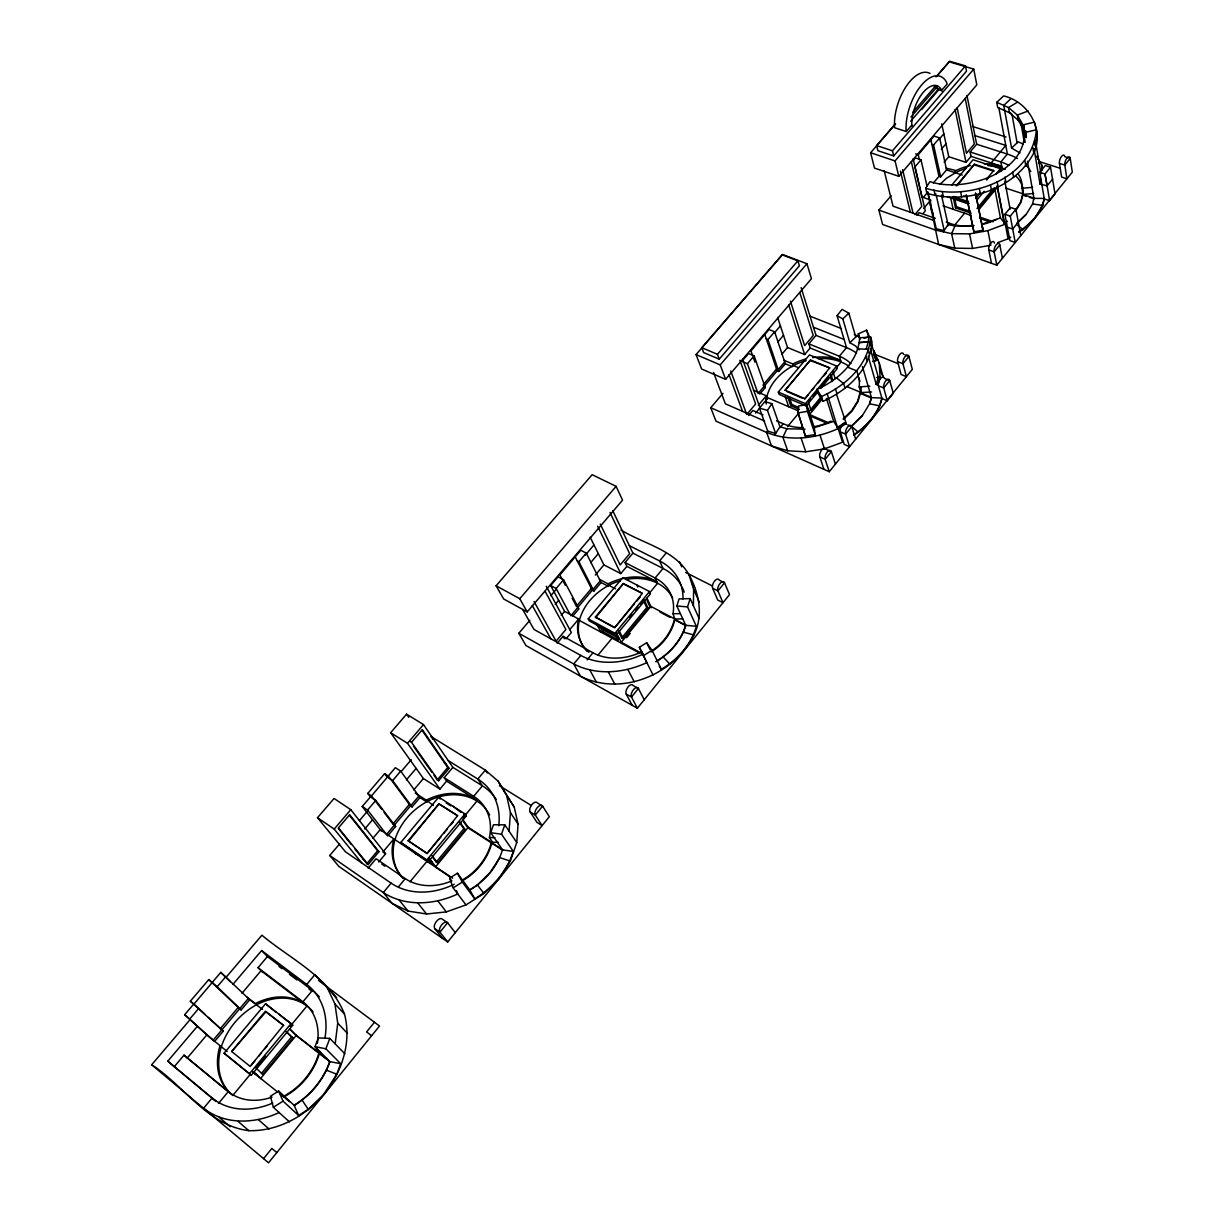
<?xml version="1.0" encoding="UTF-8"?>
<svg xmlns="http://www.w3.org/2000/svg" width="1224" height="1224" viewBox="0 0 1224 1224"><rect width="100%" height="100%" fill="white"/><g stroke="black" fill="none" stroke-linecap="round" stroke-linejoin="round"><path stroke-width="1.5" d="M529.885 620.277L518.823 633.267L573.735 663.974L580.497 676.229C621.195 696.777 674.179 674.73 693.932 635.011C703.754 615.244 699.072 592.997 688.852 574.469C674.562 549.744 643.839 543.991 621.027 530.053M693.381 605.696L693.61 589.356L688.852 574.469M1037.325 134.915L1034.509 122.094L1023.448 124.802C1033.178 171.222 965.445 193.652 929.98 181.611L925.696 188.251L926.874 193.315C965.721 204.699 1014.252 190.225 1033.775 153.046C1044.776 129.453 1028.16 101.561 1003.634 95.916L996.764 102.326L997.713 107.513L1011.636 113.725M925.696 188.251C968.521 201.501 1031.985 179.836 1036.453 129.713L1025.36 132.422L1026.263 137.608L1024.35 130.004M339.629 843.871L329.746 855.484L383.28 892.556L392.108 903.373L408.036 911.054L426.549 913.991L446.347 911.895L465.992 904.903L484.046 893.489L499.178 878.526L510.347 861.115L516.758 842.525L518.058 824.089L514.248 807.106L498.046 781.08L485.316 770.11L431.001 736.496L432.99 739.403M509.077 831.173L510.439 812.644L506.644 795.569L498.046 781.08M871.457 346.729L872.024 341.94L870.646 337.074L859.692 337.809C858.101 362.182 838.103 380.144 816.928 389.354L818.458 394.128L822.956 401.334C845.753 391.037 867.311 372.586 871.457 346.729L870.08 341.848L870.646 337.074M868.244 341.97L868.811 337.197M190.072 1019.638L151.684 1064.758C184.09 1085.703 207.881 1125.621 248.793 1130.655C278.475 1131.466 305.985 1115.707 324.788 1093.476C342.093 1071.26 351.869 1041.945 344.464 1014.038C329.99 977.119 290.608 959.31 261.905 935.212L225.996 977.425M335.192 1043.904L337.732 1023.203L334.932 1003.94L327.114 987.416M1018.842 232.193L1023.172 229.531L1034.984 218.147L1042.71 205.464L1044.271 198.915L1039.773 172.293L1045.296 165.546L1050.513 167.214L1055.042 193.973L1049.611 200.69L1044.271 198.915M1042.71 205.464L1032.612 203.918L1033.913 198.12L1022.897 194.478L1020.923 202.434L1015.691 210.941M1049.611 200.69L1047.132 185.834L1040.033 184.074L1041.18 179.301M1005.531 188.037L1022.759 193.744L1020.801 201.715L1015.553 210.207M1026.171 196.253L1023.019 195.213L1022.116 188.267A47.139 32.283 -14.3 0 0 1018.016 173.686M853.694 435.331C866.73 426.839 878.312 413.972 881.999 398.55L878.036 384.611L880.087 377.283L879.26 363.038L873.661 350.217L875.145 355.48M858.483 432.363L851.445 426.258L862.308 415.747L869.652 403.614L871.396 397.387L860.441 392.827L857.902 401.763L851.996 411.188L843.397 419.511M879.98 405.878L869.713 403.844L871.457 397.616L881.877 398.091C878.189 413.513 866.592 426.396 853.541 434.872M878.036 384.611L876.277 384.535L878.327 377.206L870.295 348.871M870.034 397.418L860.64 393.516L860.9 392.613A48.547 35.94 -18.5 0 0 861.069 387.748M822.956 401.334L821.426 396.561C844.269 386.233 865.904 367.781 870.08 341.848L859.11 342.582L868.29 341.787L866.179 349.177M846.518 386.447L860.227 392.139L857.687 401.074L851.797 410.499L843.183 418.822M696.533 626.703L687.536 606.92L690.183 598.597L679.106 598.903L676.841 605.972L685.96 625.724M655.972 661.526C669.62 653.478 681.263 640.519 685.669 625.097L674.852 619.436C671.792 632.915 662.857 644.849 651.091 651.979M641.713 653.341L621.257 642.248L650.877 606.416L674.562 618.808C671.639 631.737 663.27 643.181 652.254 650.434M684.415 624.913L675.143 620.063L673.016 613.775A51.01 40.04 -26.7 0 0 655.131 577.973L625.036 562.55L632.915 553.156L612.826 510.821M513.56 851.797L501.519 834.202L504.793 824.838L493.517 824.762L490.702 832.687L502.865 850.267L467.675 827.562L463.667 821.885M452.589 878.113L435.637 866.776L468.257 827.332L491.482 842.296C487.274 858.269 476.335 872.253 461.907 880.255M444.205 777.668L446.607 781.111L439.921 789.082L423.397 778.556L390.624 732.702L406.582 714.158L423.504 724.593L452.865 767.356L444.205 777.668L473.703 796.304A54.208 43.513 -37.8 0 1 489.401 837.583L492.66 842.28L492.262 843.428L491.482 842.296M294.051 1105.287C310.406 1095.419 323.503 1079.537 329.776 1061.468L319.418 1053.42C314.048 1072.04 300.829 1087.922 283.738 1096.979M341.022 1064.039L325.89 1048.784L329.807 1038.411L318.347 1037.906L314.996 1046.704L330.266 1061.958M260.712 1078.375L296.285 1035.366L318.928 1052.931C313.543 1071.566 300.324 1087.447 283.234 1096.505L280.418 1094.241M974.044 225.568L954.949 226.073L951.584 233.646L954.796 248.151L972.621 248.441L990.813 245.244L987.86 230.648L1005.271 224.13L1008.086 238.787L997.728 242.658M804.994 429.165L786.879 428.783L782.916 437.228L787.675 450.784L805.759 451.794L824.486 448.887L842.495 442.262L838.18 428.553L833.697 421.377L826.414 398.412M1018.751 231.703C1030.501 224.069 1041.364 212.532 1044.194 198.426L1033.943 198.365M659.246 666.269L661.373 669.298C677.484 659.797 691.208 644.482 696.334 626.29L685.777 625.311C681.37 640.718 669.727 653.677 656.064 661.725M943.429 231.81L948.034 224.528L941.47 195.106M954.796 248.151L938.64 244.448L927.67 192.091M774.761 434.826L779.948 426.763L771.839 403.645L764.862 401.64L759.446 408.097L767.723 431.139L766.637 432.439L771.503 445.949L787.675 450.784M935.916 193.866L935.121 195.106L933.989 190.026M462.305 880.806C476.733 872.804 487.657 858.82 491.864 842.862L502.483 849.716C497.525 866.638 484.857 881.02 469.878 890.032L474.759 898.829C492.476 888.257 507.057 871.197 513.3 851.414L502.62 849.9M723.002 393.302L710.746 407.699L766.637 432.439L767.509 431.077L775.634 433.464L767.463 410.407L771.839 403.645M324.452 1093.154L336.86 1074.045L340.7 1063.717L329.945 1061.636C323.656 1079.69 310.575 1095.572 294.219 1105.44L298.625 1115.477L308.142 1109.403L324.788 1093.476M856.494 353.048A61.353 45.288 -18.5 0 0 846.518 347.631L837.048 315.67L842.066 309.397L848.859 313.176L855.76 337.028M263.573 1158.638L271.85 1148.449L276.823 1152.58M374.452 1022.254L366.588 1031.939L371.637 1035.734M329.746 855.484L338.849 866.393L447.709 941.975L549.331 816.714L542.599 806.142L537.397 802.929A5.891 3.121 -58.4 0 0 531.935 804.566A5.891 3.121 -58.4 0 0 530.099 811.864L536.953 822.375L542.11 825.619L535.301 815.092L530.099 811.864M518.823 633.267L525.922 645.522L637.367 708.222L729.535 594.619L724.532 582.792L719.253 580.145A5.569 2.861 -63.3 0 0 714.587 581.033A5.569 2.861 -63.3 0 0 712.628 588.239L717.723 600.02L722.986 602.698L717.922 590.917A5.569 2.846 -63.3 0 1 719.88 583.695A5.569 2.846 -63.3 0 1 724.532 582.792L717.922 590.917L712.628 588.239M710.746 407.699L715.963 421.163L829.245 471.73L912.308 369.342L908.927 356.429L904.919 354.838M891.133 195.718L878.893 210.1L882.581 224.451L996.81 265.195L1072.316 172.14L1070.235 158.431L1064.865 156.733M887.308 400.738L893.291 393.363L889.741 380.572A5.355 2.586 -67 0 0 885.778 380.848A5.355 2.586 -67 0 0 883.713 387.977L887.308 400.738L881.999 398.55M1050.513 167.214L1044.99 173.976L1047.132 185.834L1052.625 179.102M994.424 243.025A5.248 2.402 -69.1 0 0 990.874 242.918A5.248 2.402 -69.1 0 0 988.763 249.956L994.133 251.853A5.248 2.387 -69 0 1 996.244 244.8A5.248 2.387 -69 0 1 999.794 244.892L994.133 251.853L996.81 265.195M1018.307 222.171L1012.707 229.041L1007.352 227.19M889.741 380.572L883.713 387.977L878.373 385.774A5.355 2.586 -67 0 1 880.041 379.18A5.355 2.586 -67 0 1 884.049 377.635M1010.274 216.143L1015.92 209.243L1010.519 207.437L1004.889 214.307L1009.922 240.623L1015.247 242.474L1010.274 216.143L1004.889 214.307M286.187 1031.71L291.526 1036.973L261.477 1073.31L262.808 1074.381L292.888 1038.013L286.217 1031.434M459.857 822.069L465.212 829.612L437.641 862.966L436.264 862.048L463.835 828.725L459.536 822.681M640.519 604.228L644.13 599.882L648.2 608.328L623.138 638.622L621.731 637.872L646.777 607.594L643.518 600.831M809.86 410.484L820.57 397.54M976.966 208.508L993.919 188.022M821.993 398.152L811.283 411.096L808.284 401.962L810.686 399.07M978.404 208.998L995.357 188.496M821.656 399.835L809.492 414.538L828.311 422.632M979.154 209.304L996.198 188.695M626.611 637.765L630.176 633.466M251.241 1075.315L249.482 1073.708L291.098 1023.555L265.531 1003.787L224.099 1053.206L251.241 1075.315L292.765 1025.222L291.098 1023.555M428.293 861.757L426.885 859.906L465.013 813.945L438.758 797.13L400.768 842.449L428.293 861.757L466.359 815.857L465.013 813.945M615.993 635.363L614.922 633.267L649.531 591.559L622.725 577.667L588.208 618.839L589.31 620.935L615.993 635.363L650.541 593.701L649.531 591.559M806.188 405.955L805.423 403.66L836.635 366.037L809.462 354.899L778.296 392.078L779.091 394.373L806.188 405.955L818.244 391.42M975.574 198.594L980.302 192.887M995.678 174.359L1000.406 168.667L973.034 159.763L951.767 185.13M250.094 1074.58L232.759 1095.48A58.171 45.9 -48.1 0 1 220.886 1048.065C226.685 1029.154 240.241 1013.166 257.79 1004.108A58.171 45.9 -48.1 0 1 313.115 1011.911M290.256 1026.171L306.995 1005.99L302.925 1001.813L258.035 967.679L267.429 956.571L261.63 950.543L232.973 984.341M410.055 881.724L426.87 861.451M462.917 817.999L476.962 801.062L473.703 796.304L482.394 785.839L477.834 779.076L448.214 760.578M598.046 655.085L612.077 638.178M649.623 592.89L657.609 583.267L655.131 577.973L663.041 568.456L659.583 560.929L629.35 545.659M787.491 426.671L798.859 412.978M836.313 367.812L841.118 362.013L839.373 356.245L808.865 343.852L815.995 335.361L801.123 287.655M954.475 225.354L964.558 213.206M999.626 170.916L1002.012 168.04L1000.865 161.905L1007.367 154.071L998.876 107.88M265.608 1056.281L255.908 1067.986L262.808 1074.381M629.717 617.263L632.12 614.372M635.715 610.026L638.117 607.135M813.073 396.178L816.668 391.848M821.457 386.065L828.648 377.405M820.631 388.543L837.354 368.378L836.635 366.037M976.981 199.956L984.157 191.311M600.035 626.581L602.636 631.569L618.013 639.907L619.176 638.5M454.257 884.248A68.636 54.912 -37.7 0 1 391.129 883.162L383.28 892.556C405.649 907.015 434.398 904.903 457.745 893.964L456.583 890.735M661.572 669.712L652.01 650.311L646.67 642.722L639.356 647.282L642.829 654.213A64.551 50.521 -26.7 0 1 580.834 655.452L573.735 663.974C596.608 675.786 624.026 673.185 646.853 662.628L641.835 651.78A51.01 40.04 -26.7 0 1 592.967 652.774L563.055 636.281L557.211 643.227M666.376 552.774L659.583 560.929A64.551 50.521 -26.7 0 1 683.023 598.964M878.893 210.1L935.304 229.99L936.284 228.812L927.869 192.137M989.053 165.47L1005.776 145.396L974.931 135.604M602.636 631.569L603.799 630.192L602.07 626.856M799.41 409.413L790.735 405.695L791.775 404.44L789.725 398.351M971.213 213.236L955.485 207.85L956.434 206.703L954.689 198.609M218.469 1103.451L228.337 1091.563A58.385 45.977 -48 0 0 272.019 1097.117M398.504 886.803L405.282 878.633A54.208 43.513 -37.8 0 0 451.824 880.928M427.038 853.556L457.592 815.704L439.049 803.786L408.143 840.704L427.038 853.556L441.328 836.344M587.107 659.828L592.967 652.774M634.46 603.876L614.555 627.836L642.355 593.365L623.414 583.511L595.354 617.049L612.979 626.994M780.086 427.589L783.268 423.764A48.715 35.97 -18.5 0 0 802.837 427.666M808.207 394.74L804.581 399.101L829.719 367.873L810.518 359.978L785.181 390.257L810.518 359.978M947.544 226.073L949.778 223.38A47.139 32.283 -14.3 0 0 972.713 225.95M986.437 179.285L993.735 170.519L974.396 164.2L956.189 185.941M251.379 1064.987L255.005 1060.627M258.631 1056.266L261.033 1053.359M264.659 1049.014L267.077 1046.107M443.715 833.483L447.28 829.184M450.86 824.884L453.247 822.008M636.817 601.061L640.32 596.822M811.833 390.38L814.251 387.473M817.861 383.112L820.279 380.205M823.905 375.845L826.322 372.938M986.59 180.02L989.023 177.097M231.688 1051.523L265.394 1011.254L283.463 1025.268L250.17 1066.441L231.688 1051.523L265.914 1011.758L283.677 1025.544M408.571 841.271L439.049 803.786M595.675 617.676L623.414 583.511M957.551 185.237L974.396 164.2M368.149 864.557L338.451 827.868L349.666 814.74L378.966 851.705L368.149 864.557L366.817 863.639L377.635 850.802L349.483 815.306M438.636 780.774L411.539 742.31L422.341 729.642L449.07 768.381L438.636 780.774L437.289 779.918L447.724 767.524L422.035 730.33M914.894 214.613L921.81 206.397L911.344 161.782M368.179 868.107L376.059 858.743L405.282 878.633M748.629 415.502L752.852 410.484L762.996 414.905M916.883 215.347L919.117 212.685L935.35 218.346M941.7 123.823L948.768 156.718L966.011 162.364L971.045 156.366L970.142 151.975L976.66 144.233L966.96 95.487M569.741 629.672L578.677 619.038L564.601 611.403L550.662 585.546L558.098 576.841L563.576 579.748L578.937 608.818L572.893 615.993M758.36 405.236L766.301 395.765L753.372 390.211M923.676 208.478L930.776 200.048L930.561 200.843A47.032 32.268 -14.3 0 0 933.162 213.955M378.69 862.017L385.591 853.801L350.783 809.676L334.045 798.476L317.506 817.709L345.413 851.766L391.129 883.162M566.069 638.79L571.363 632.502L546.302 586.296M590.136 537.168L603.906 564.891L620.782 573.612L626.872 566.36L625.036 562.55M755.514 413.115L759.997 407.791L742.463 358.846M777.607 317.444L787.552 347.524L804.673 354.562L810.181 347.998L808.865 343.852M923.386 213.144L925.298 210.865L913.15 158.783M394.511 824.991L392.919 823.936L409.382 804.413L410.973 805.453L418.868 796.074M578.065 607.15L576.443 606.278L591.422 588.514L593.059 589.371L600.25 580.834M933.346 183.003L938.976 176.333L930.898 139.934M213.16 1040.186L248.38 998.401M386.509 834.477L410.484 805.912L388.406 776.077L384.657 773.644L367.751 793.443L370.413 796.916L375.753 800.435L395.643 826.475L387.656 835.946L367.567 810.059L362.228 806.509L370.413 796.916M570.797 615.794L592.278 590.182L575.249 556.981M764.847 334.657L777.163 370.796L758.054 393.562L747.42 363.727L741.851 361.371L748.553 353.507L754.137 355.847L765.275 387.564L759.798 394.067M784.691 361.952L778.189 369.663L776.536 368.975L762.98 385.055L764.633 385.759M923.477 197.248L927.073 192.979M938.976 176.333L940.644 176.899L946.565 169.861L939.634 137.884L933.989 136.078L918.275 154.744L919.301 159.227M193.606 1004.231L223.258 1031.159L214.567 1041.471L184.686 1014.681L193.606 1004.231L190.332 1001.171L208.768 979.598L239.598 1008.698M221.865 1029.858L220.32 1028.634L238.236 1007.383L241.143 1009.907L249.727 999.733L220.779 972.361L193.973 1004.078L205.387 1014.711M410.484 805.912L412.075 806.937L419.97 797.589L400.707 771.12L395.337 767.693L371.499 795.906L381.873 809.492M592.278 590.182L593.915 591.039L601.091 582.517L586.25 553.11L580.757 550.28L559.888 575.005L561.938 578.875M777.163 370.796L778.816 371.484L785.303 363.773L774.608 331.796L769.024 329.516L750.97 350.921L752.454 355.144M215.623 1101.08L174.252 1066.716L184.028 1055.149L230.464 1093.445M228.582 1091.961L187.287 1058.01L206.795 1034.923L184.686 1014.681M242.015 993.23L261.018 970.739L305.847 1004.827A58.232 45.915 -48.1 0 0 256.612 1002.946L255.479 1003.665L247.187 997.239M372.861 838.364L380.22 829.643L450.34 877.149M413.788 789.908L423.397 778.556M561.265 615.366L564.601 611.403M595.308 575.081L603.906 564.891M781.983 354.118L787.552 347.524M944.117 162.211L948.768 156.718M174.252 1066.716L167.81 1061.147L197.37 1026.293M364.752 828.985L372.555 819.774M406.444 779.826L416.129 768.397M555.283 604.365L558.664 600.372M590.595 562.734L598.307 553.631M777.898 341.909L783.513 335.3M941.302 149.267L945.984 143.759M527.207 611.908L622.526 500.157L616.1 486.341L592.156 474.698L496.087 585.776L503.661 598.964L527.207 611.908L519.772 598.72L496.087 585.776M725.602 379.333L811.466 278.674L806.922 263.741L782.61 254.516L696.058 354.593L701.597 369.005L725.602 379.333L720.217 364.89L696.058 354.593M895.586 123.899L870.616 152.755L874.517 168.101L898.783 176.317L976.798 84.869L973.753 69.11L951.002 62.378M912.92 160.788L915.368 157.911L920.999 159.778L927.058 186.262M189.873 1018.858L198.808 1008.362M241.143 1009.907L217.183 986.758L225.996 976.415M367.567 810.059L375.753 800.435M412.075 806.937L392.629 780.621L400.707 771.12M570.017 614.341L556.14 588.484L563.576 579.748M593.915 591.039L578.906 561.74L586.25 553.11M747.42 363.727L754.137 355.847M778.816 371.484L767.968 339.584L774.608 331.796M920.999 159.778L914.894 166.954L921.886 196.988L929.001 199.435M940.644 176.899L933.591 144.983L939.634 137.884M359.382 820.661L368.026 810.502M401.365 771.319L411.233 759.706M550.769 595.736L555.681 589.953M585.164 555.313L593.762 545.2M774.44 332.852L780.575 325.645M938.885 139.597L943.781 133.844M361.845 863.058L334.198 829.076L350.783 809.676M439.921 789.082L407.516 743.305L423.504 724.593M719.238 359.183L799.41 265.792L797.864 260.788L782.121 254.806L701.78 347.692L703.616 352.543L719.238 359.183L717.432 354.317L701.78 347.692M895.188 124.098L876.629 145.549L877.929 150.705L893.719 155.968L966.501 71.191L965.461 65.897L949.594 61.2L935.993 76.928M519.772 598.72L616.1 486.341M720.217 364.89L806.922 263.741M898.783 176.317L895.05 160.925L973.753 69.11M910.702 121.237L938.793 88.633M921.672 109.548L938.548 89.964L936.681 87.195L934.952 86.674M906.28 131.519L911.773 125.123A28.412 14.015 -71.3 0 1 923.37 92.213A28.412 14.015 -71.3 0 1 941.73 90.209L947.146 84.028L946.55 82.283A38.388 18.941 -71.3 0 0 921.703 84.9A38.388 18.941 -71.3 0 0 906.02 129.331L906.28 131.519L894.729 127.786L894.453 125.613A38.235 19.049 -71.3 0 1 906.494 85.925A38.235 19.049 -71.3 0 1 930.026 73.44M717.432 354.317L797.864 260.788M893.719 155.968L892.464 150.797L965.461 65.897M912.92 112.18L935.962 85.481M910.993 116.984L937.706 86.017M936.773 76.286L949.243 61.858M469.741 889.848L477.391 885.029L490.243 872.36L499.729 857.611L510.347 861.115M862.231 415.517L851.445 426.258M1017.205 222.86L1025.987 214.414M1017.251 223.105L1026.033 214.659L1032.612 203.918M859.156 349.804L855.561 345.948L849.823 342.705L856.968 335.881M849.823 342.705L842.816 318.898L848.859 313.176M1019.929 152.924L1011.59 148.073L1018.2 141.816L1023.356 144.157M939.956 184.396L946.504 178.245L956.357 172.247A46.986 32.252 -14.2 0 1 965.95 168.499M1010.611 98.976L1003.726 105.432L1011.59 148.073M294.556 1105.746L278.628 1091.012L270.428 1096.23L273.35 1107.307L289.43 1121.857M273.35 1107.307L283.035 1101.141L298.962 1115.783M465.992 904.903L453.14 887.874L449.652 878.128L457.409 873.232L470.154 890.399M453.14 887.874L462.305 882.091L475.019 899.196M653.065 675.036L643.38 655.697L652.01 650.311M415.257 793.045L426.411 800.236L427.497 799.563A54.07 43.452 -37.9 0 1 476.059 799.731L446.607 781.111M599.5 579.365L608.19 583.924L609.215 583.282A50.873 40.009 -26.7 0 1 656.921 581.783L626.872 566.36M845.264 422.494L837.216 427.467L838.18 428.553L846.228 423.565L836.482 394.174M994.684 188.221L1000.452 217.964L1005.271 224.13L1004.261 223.196L1007.429 221.269M784.156 360.361L792.984 364.018L793.948 363.421A48.593 35.94 -18.5 0 1 805.652 359.076M1008.086 238.787L1010.749 237.15M946.198 168.162L956.005 170.549A47.032 32.268 -14.3 0 1 970.601 165.47M1017.603 102.066L1008.545 107.574L996.764 102.326M859.86 339.339L858.284 333.846L866.623 330.189L869.438 336.615L864.159 338.237M1028.16 110.986L1017.343 115.071L1008.545 107.574L1009.479 112.761L1019.959 121.712M1023.784 126.164L1017.343 115.071L1018.261 120.273L1024.687 131.35M1000.452 217.964L981.816 224.191L983.27 231.458L975.574 193.208M875.053 353.415L873.355 354.042L876.139 360.453L877.853 359.81L872.666 361.463L876.139 360.453L870.983 342.108M833.697 421.377L814.327 427.696L806.677 404.685L798.538 406.001L798.017 412.871L805.851 437.473L798.125 412.855L807.442 411.371L815.123 434.597M766.637 432.439C789.725 441.757 815.903 438.773 838.18 428.553M272.768 1103.053A73.93 58.064 -47.8 0 1 212.15 1097.974L203.597 1108.24C225.17 1125.315 255.265 1123.861 279.118 1112.509M973.983 231.826L966.241 194.907L974.105 233.08L973.983 231.826L983.147 230.204M935.304 229.99L951.584 233.646L969.53 233.891L987.86 230.648M805.82 436.05L815.245 434.581L815.291 435.989L814.327 427.696M1035.213 140.056L1037.019 139.888L1036.147 134.671M1022.116 188.267L1032.566 187.333M1033.637 193.484L1023.218 194.402A46.986 32.252 -14.2 0 0 1015.629 175.797M876.491 377.497L880.087 377.283L878.327 377.206M858.712 377.267A48.715 35.97 -18.5 0 1 859.187 386.861L869.881 386.203M871.549 391.986L860.9 392.613L859.187 386.861M673.016 613.775L680.299 613.591M675.464 619.038L682.732 618.854M1035.259 139.888L1037.019 139.888M489.401 837.583L494.97 837.644M492.66 842.28L498.214 842.326M857.29 348.871L867.984 349.253L869.361 354.103M676.841 605.972L687.536 606.92M490.702 832.687L501.519 834.202M314.996 1046.704L325.89 1048.784M948.034 224.528L954.949 226.073M936.085 228.766L944.209 230.586L936.329 195.702M759.446 408.097L767.463 410.407M779.948 426.763L786.879 428.783M938.288 89.23L942.021 91.035M972.483 126.455L1006.067 137.027M1059.433 163.373L1064.803 165.087L1066.93 178.78L1061.606 177.052L1059.433 163.373A5.187 2.28 -70.1 0 1 1061.223 156.856A5.187 2.28 -70.1 0 1 1064.62 155.907M1038.748 161.415L1059.923 168.178M976.66 144.233L1007.367 154.071A59.364 40.652 -14.3 0 1 1017.481 158.523M1039.773 172.293L1044.99 173.976L1047.132 185.834M970.142 151.975L1000.865 161.905A47.139 32.283 -14.3 0 1 1008.683 165.347M971.045 156.366L1001.691 166.326A47.032 32.268 -14.3 0 0 984.218 163.848M931.892 144.432L933.591 144.983M974.534 164.934L993.873 171.253L993.414 170.411M915.644 153.872L918.275 154.744M876.629 145.549L892.464 150.797M946.565 169.861L962.232 175.047M1029.323 197.293L1034.035 198.854L1027.471 161.247M870.616 152.755L895.05 160.925M963.625 195.901L967.144 197.095M953.221 196.483L968.612 201.7M955.133 198.732L969.179 203.505M947.009 196.636L968.184 203.842M956.434 206.703L970.418 211.492M979.46 216.969L993.23 221.697M943.016 205.8L971.244 215.5M979.751 218.423L990.078 221.972M946.183 222.11L949.778 223.38M934.294 220.611L893.03 206.183L884.126 170.549M809.844 316.083L841.454 328.613M813.455 327.206L844.101 339.461M897.62 361.615L902.96 363.757L906.403 376.64L901.094 374.498L897.62 361.615A5.324 2.555 -67.4 0 1 899.686 354.516A5.324 2.555 -67.4 0 1 903.587 354.317M875.389 354.547L898.217 363.696M815.995 335.361L846.518 347.631L839.373 356.245A48.715 35.97 -18.5 0 1 850.925 363.62M810.181 347.998L840.628 360.407A48.593 35.94 -18.5 0 0 812.629 357.622M884.401 378.384L888.41 380.021M847.804 367.246L856.846 370.948L858.269 375.783M766.285 338.895L767.968 339.584M810.747 360.682L829.719 367.873M798.553 367.72L793.504 365.624L792.984 364.018M785.303 363.773L792.356 366.71M785.181 390.257L804.352 398.412M787.154 391.68L802.837 398.366M778.296 392.078L805.423 403.66M763.623 386.861L765.275 387.564M847.788 424.881L851.782 426.595L855.653 439.187M791.775 404.44L798.721 407.424M766.867 397.356L798.369 410.912M827.041 423.259L809.951 415.9L806.004 403.951M840.291 431.858L845.616 434.153L849.533 446.714L844.239 444.404L840.291 431.858A5.386 2.647 -66.3 0 1 842.311 424.728A5.386 2.647 -66.3 0 1 846.442 424.315M776.506 420.811L783.268 423.764M764.572 421.025L725.388 403.828L713.516 372.433M835.426 464.11L831.371 451.641L826.047 449.3A5.416 2.678 -65.8 0 0 821.839 449.789A5.416 2.678 -65.8 0 0 819.82 456.934L825.144 459.291L829.245 471.73M685.654 572.449L712.521 586.021M632.915 553.156L663.041 568.456A64.229 50.429 -26.7 0 1 681.125 585.317M623.735 584.154L642.049 593.212M577.254 560.883L578.906 561.74M615.565 588.866L608.925 585.393L608.19 583.924M659.935 612.092L670.079 617.401M601.091 582.517L608.328 586.296M646.777 607.594L648.2 608.328M550.662 585.546L556.14 588.484M595.354 617.049L614.234 627.208M588.208 618.839L614.922 633.267M603.799 630.192L617.63 637.673M639.188 652.882L579.457 620.476L578.677 619.038L578.325 620.048A50.873 40.009 -26.7 0 0 588.882 652.285M580.834 655.452L534.001 629.457L522.694 609.506M837.048 315.67L842.816 318.898M644.222 699.761L638.423 688.5L633.175 685.593A5.707 2.983 -61 0 0 628.142 686.832A5.707 2.983 -61 0 0 626.244 694.084L631.492 697.022L637.367 708.222M854.276 334.366L859.676 337.396M499.407 785.686L531.384 805.56M452.865 767.356L482.394 785.839A68.269 54.789 -37.9 0 1 496.317 799.517M410.162 741.438L411.539 742.31M444.373 762.69L445.72 763.531M447.724 767.524L449.07 768.381M390.624 732.702L407.516 743.305M446.24 802.959L450.814 805.897M460.79 812.292L452.513 805.928M463.575 814.067L466.359 815.857M439.462 804.352L457.592 815.704M433.403 805.453L426.411 800.236M419.97 797.589L427.038 802.148M388.513 777.974L392.629 780.621M463.835 828.725L465.212 829.612M367.751 793.443L371.499 795.906M394.052 825.42L395.643 826.475M408.143 840.704L426.61 852.99M429.089 859.661L432.103 861.665M400.768 842.449L426.885 859.906M1017.419 225.247L1023.172 229.531M417.292 854.153L432.332 864.205L428.981 859.768M385.591 853.801L382.913 851.996L393.975 838.838L393.547 839.97A54.07 43.452 -37.9 0 0 403.354 878.281M377.635 850.802L378.966 851.705M317.506 817.709L334.198 829.076M381.766 864.113L384.826 866.209M363.115 859.064L364.446 859.982M455.282 932.627L447.586 922.774L442.445 919.255A6.12 3.228 -55.8 0 0 436.54 921.305A6.12 3.228 -55.8 0 0 434.78 928.634L439.921 932.183L447.709 941.975M318.439 980.424L379.517 1026.018L268.53 1162.8L151.684 1064.758M261.63 950.543L306.734 984.448L312.395 990.415A73.532 57.911 -48 0 1 319.28 996.795M267.429 956.571L312.395 990.415L302.925 1001.813A58.385 45.977 -48 0 1 317.383 1043.322M279.026 966.47L282.01 968.719M289.491 974.35L296.973 979.98M308.938 988.992L311.921 991.241M276.134 1012.37L265.531 1003.787M287.349 1021.03L278.919 1014.145M292.765 1025.222L287.028 1020.403M249.727 999.733L262.517 1009.387M328.782 1060.81L295.917 1035.305L289.675 1029.109M291.526 1036.973L292.888 1038.013M217.183 986.758L208.768 979.598M190.332 1001.171L193.973 1004.078M223.258 1031.159L208.095 1017.236M836.604 377.987L843.642 383.617L845.111 388.436M252.955 1072.056L257.346 1075.59L253.184 1071.75M206.795 1034.923L227.22 1051.508M253.735 1072.882L277.603 1091.976M285.207 1098.173L289.629 1101.722M224.099 1053.206L249.482 1073.708M167.81 1061.147L215.944 1101.263M219.371 1117.466L230.173 1126.692M238.129 1121.414L248.793 1130.655M258.539 1119.746L269.035 1129.002M184.028 1055.149L187.287 1058.01M221.391 1046.811L220.152 1045.694L219.647 1046.933A58.232 45.915 -48.1 0 0 230.219 1093.261M254.026 1072.209L261.752 1079.323M283.234 1096.505L284.243 1097.454M308.479 1109.709L302.114 1100.147M220.779 972.361L230.265 981.679M255.479 1003.665L256.658 1004.827M326.502 1070.22L337.181 1074.366M289.858 1029.001L297.264 1036.346M318.928 1052.931L319.908 1053.91L320.382 1052.64L316.297 1048.57M258.035 967.679L262.181 971.917M329.807 1038.411L344.847 1053.772M336.646 997.606L314.874 974.686L306.734 984.448A73.93 58.064 -47.8 0 1 324.926 1038.09M337.732 1023.203L347.295 1033.194M334.932 1003.94L344.464 1014.038M933.912 85.389L936.513 88.618M338.283 828.419L351.288 844.468M354.838 848.844L366.817 863.639M399.315 900.267L408.036 911.054M434.78 928.634L442.598 938.426M417.965 903.19L426.549 913.991M362.228 806.509L381.23 830.943M437.932 901.048L446.347 911.895M384.091 812.384L392.919 823.936M413.865 851.399L415.976 854.184M429.18 858.223L436.478 867.877M432.913 857.611L436.264 862.048M449.652 878.128L451.488 880.576M432.072 855.561L437.641 862.966M692.509 584.567L694.559 587.336M384.657 773.644L387.258 777.163M484.046 893.489L477.391 885.029M438.758 797.13L440.135 799.043M463.1 820.034L469.052 828.449M413.421 746.059L431.858 772.222M434.03 775.312L437.289 779.918M406.582 714.158L408.755 717.295M504.793 824.838L516.758 842.525M510.439 812.644L518.058 824.089M487.244 773.002L485.316 770.11L477.834 779.076A68.636 54.912 -37.7 0 1 498.734 825.772M506.644 795.569L514.248 807.106M816.928 389.354L821.426 396.561M1037.003 156.672L1041.701 165.011L1042.312 168.744M532.272 605.559L550.846 638.806M534.047 601.55L556.078 641.177L565.901 629.503L545.108 591.33M457.409 873.232L462.305 882.091M563.055 636.281L564.417 638.744M589.922 670.186L596.593 682.441M608.404 672.083L614.938 684.384M563.637 582.104L565.35 585.317M572.174 598.215L576.443 606.278M626.244 694.084L632.15 705.284M596.868 624.332L600.938 632.135M627.851 669.513L634.231 681.86M614.601 633.252L618.013 639.907M616.315 632.624L621.884 643.487M618.9 630.299L623.138 638.622M618.334 631.202L621.731 637.872M646.67 642.722L650.051 649.562M663.178 657.013L670.079 664.387M597.603 526.198L620.782 573.612M600.234 524.025L620.155 564.998L629.656 553.707L610.026 512.535M636.771 584.95L637.796 587.076M646.961 598.245L651.489 607.67L650.066 606.936L647.022 600.586M639.356 647.282L643.38 655.697M674.562 618.808L675.143 620.063M683.436 632.15L693.932 635.011M690.183 598.597L699.118 618.441M679.549 562.015L681.707 566.85M693.61 589.356L699.317 602.177M880.393 370.627L883.177 377.038L879.26 363.038M278.628 1091.012L283.035 1101.141M858.284 333.846L859.462 336.585M728.984 374.666L742.54 411.356M730.743 370.979L746.747 414.508L755.621 403.966L739.893 360.284M938.257 89.138L938.548 89.964M753.081 356.903L754.933 362.182M767.494 399.146L766.301 395.765L766.025 396.668A48.593 35.94 -18.5 0 0 765.719 402.436M785.196 396.484L788.684 406.751M787.644 396.576L790.735 405.695M801.139 438.207L805.759 451.794M819.82 456.934L823.951 469.373M820.019 435.254L824.486 448.887M788.639 304.715L804.673 354.562M790.398 301.119L804.658 345.673L813.241 335.468L799.777 292.521M827.179 393.761L837.415 427.344M831.035 374.513L832.947 380.679M835.411 388.681L836.91 393.485M830.561 377.007L831.999 381.613M832.947 371.484L835.151 378.614M860.227 392.139L860.64 393.516M862.4 366.45L871.595 398.075M865.858 356.674L867.25 361.539M868.199 356.26L876.277 384.535M866.623 330.189L868.688 337.518M902.608 169.616L913.012 212.961M900.436 171.146L910.35 212.242M942.296 191.816L943.429 196.896M950.788 198.349L953.175 209.289M953.374 198.135L955.485 207.85M960.611 191.908L961.697 197.003M969.53 233.891L972.621 248.441M955.087 171.1L955.454 172.798M975.451 193.239L983.025 230.234M957.168 107.896L966.47 153.291L974.304 143.988L965.216 98.578M955.102 109.41L966.011 162.364M988.763 249.956L991.486 263.298M979.353 188.496L980.378 193.621M999.794 244.892L1002.425 258.279M990.461 185.054L991.471 190.179M997.101 186.033L1004.261 223.196M997.132 181.81L998.126 186.951M997.3 185.91L1004.46 223.089M1000.406 168.667L1000.88 171.146M1004.919 177.052L1005.883 182.208M1004.858 181.29L1010.121 209.227M1015.92 209.243L1020.801 235.635M1012.692 172.309L1013.64 177.465M1022.759 193.744L1023.019 195.213M1012.064 114.643L1017.098 142.856M1024.901 160.711L1025.819 165.898M1025.222 142.412L1022.285 125.491L1025.238 137.256M1020.938 123.119L1024.228 141.938M1025.727 130.754L1026.324 134.227M1023.448 124.802L1024.534 131.396M1032.903 147.859L1033.775 153.046M1035.581 141.77L1040.966 173.777M1034.984 142.106L1035.626 145.886M1037.218 155.31L1037.845 159.074M1034.525 141.25L1035.412 146.452M1033.959 148.334L1040.033 184.074M1041.701 165.011L1042.404 170.381M911.773 125.032L911.88 126.057M806.677 404.685L807.442 411.371M403.002 878.189A54.009 43.437 -37.9 0 1 394.541 841.255C399.376 823.614 412.32 809.156 428.446 800.879A54.009 43.437 -37.9 0 1 489.615 814.878M682.013 586.954A64.229 50.429 -26.7 0 1 684.216 592.171M587.076 651.245A50.827 39.994 -26.7 0 1 579.105 621.486C582.945 605.146 595.277 592.248 609.95 584.751A50.827 39.994 -26.7 0 1 620.4 580.757M625.739 579.487A50.827 39.994 -26.7 0 1 672.588 598.031M987.921 165.592A46.986 32.252 -14.2 0 1 1005.286 169.249M996.566 219.417A47.139 32.283 -14.3 0 1 981.495 224.619M1025.559 164.689A59.364 40.652 -14.3 0 1 1030.807 171.62M831.081 421.117A48.715 35.97 -18.5 0 1 813.593 426.763M766.27 404.027A48.547 35.94 -18.5 0 1 766.576 398.244C769.468 383.173 781.233 371.775 794.468 365.027A48.547 35.94 -18.5 0 1 806.172 360.682M818.366 358.647A48.547 35.94 -18.5 0 1 848.813 366.205M857.718 375.998A48.547 35.94 -18.5 0 1 859.936 381.23M447.586 922.774L439.921 932.183A6.12 3.228 -55.9 0 1 441.68 924.854A6.12 3.228 -55.9 0 1 447.586 922.774M542.599 806.142L535.301 815.092A5.906 3.106 -58.4 0 1 537.137 807.794A5.906 3.106 -58.4 0 1 542.599 806.142M638.423 688.5L631.492 697.022A5.722 2.983 -61 0 1 633.389 689.755A5.722 2.983 -61 0 1 638.423 688.5M831.371 451.641L825.144 459.291A5.431 2.678 -65.8 0 1 827.164 452.146A5.431 2.678 -65.8 0 1 831.371 451.641M851.782 426.595L845.616 434.153A5.401 2.647 -66.2 0 1 847.651 427.008A5.401 2.647 -66.2 0 1 851.782 426.595M908.927 356.429L902.96 363.757A5.34 2.54 -67.4 0 1 905.041 356.643A5.34 2.54 -67.4 0 1 908.927 356.429M1070.235 158.431L1064.803 165.087A5.187 2.264 -70.1 0 1 1066.961 158.095A5.187 2.264 -70.1 0 1 1070.235 158.431M1040.125 162.226L1038.487 162.838L1040.125 162.226"/></g></svg>
